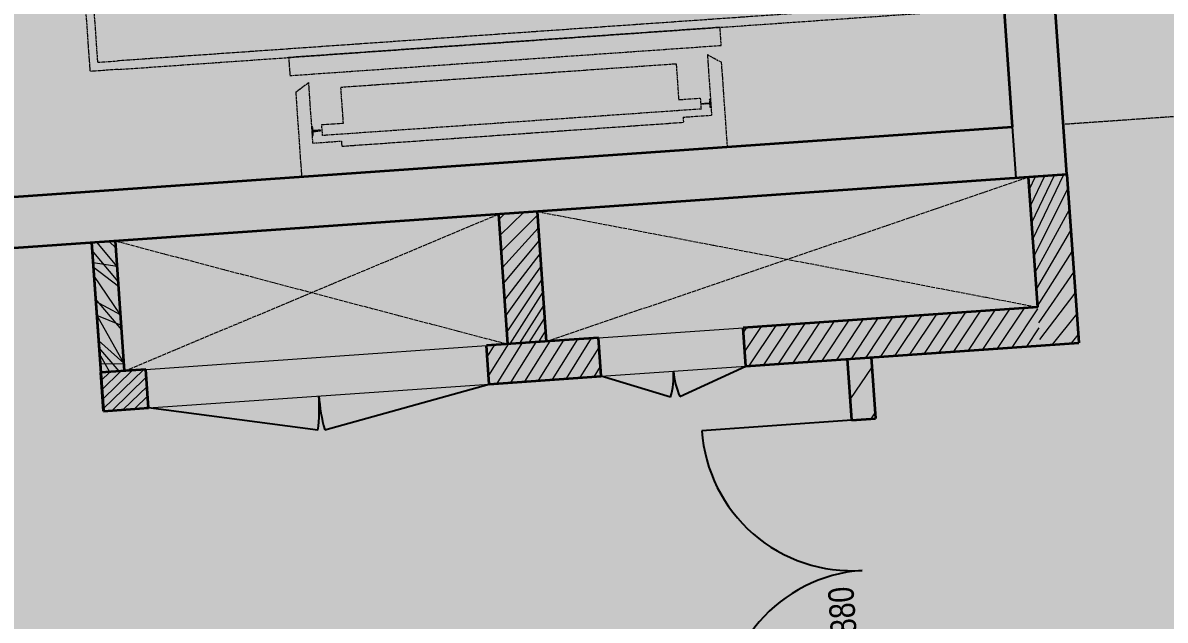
# Model space of a CAD drawing. Header units: millimetres. Extents: x 833941507 to 1669051331, y 817666127 to 1636299673.
# Drawn here: x 834557324 to 834564013, y 818034384 to 818037879 of the extents above; entities that cross this region are included whole.
import ezdxf

# ---------------------------------------------------------------- set-up
doc = ezdxf.new("R2010")
doc.units = ezdxf.units.MM
doc.header["$LTSCALE"] = 3
for name, pattern in [('3A35X-MADL-P-LT-B01-0$0$ACAD_ISO02W033', [5, 4, -1]), ('ACAD_ISO04W033', [10, 8, -1, 0, -1]), ('B0701', [2.34375, 1.5625, -0.78125])]:
    doc.linetypes.add(name, pattern=pattern)
for name, color, linetype, lineweight in [('Hatch (CARR)', 252, 'Continuous', 35), ('Hatch (LTC&CB)', 252, 'Continuous', 35), ('UAJ-22INWA', 6, 'Continuous', 35), ('UAJ-22INWA-h', 251, 'Continuous', 9), ('UAJ-23FLOR-a', 1, 'Continuous', 13), ('UAJ-23FLOR-h', 251, 'Continuous', 9), ('UAJ-24STAI-a', 9, '3A35X-MADL-P-LT-B01-0$0$ACAD_ISO02W033', 13), ('UAJ-24STAI-x', 9, 'ACAD_ISO04W033', 5), ('UAJ-24STAI-y', 8, 'B0701', 9), ('UAJ-32INFR', 7, 'Continuous', 25)]:
    doc.layers.add(name, color=color, linetype=linetype, lineweight=lineweight)
doc.layers.add('UAJ-01LAYO-$', color=32, linetype='Continuous', lineweight=5, plot=False)
doc.layers.add('UAJ-22INWA-$', color=32, linetype='Continuous', plot=False)
doc.styles.add('3A35X-MAGP-P-ADR-B01-L1$0$Kowloon_standard', font='arial.ttf', dxfattribs={"width": 0.8, "height": 2})
pattern_1 = [(45, (-60.00000171762323, -591.531917114291), (-134.7038418160373, 134.7038418160373), []), (45, (29.80259828237678, -591.531917114291), (-134.7038418160373, 134.7038418160373), [])]

# ---------------------------------------------------------------- blocks, each defined once
blk = doc.blocks.new('*U450')
at = {"layer": 'UAJ-22INWA-h'}
h = blk.add_hatch(dxfattribs=at)
h.set_pattern_fill('ANSI31', color=256, scale=20)
h.set_pattern_definition([(45, (24.99999840264397, -1600.406618184782), (-44.90128060534576, 44.90128060534577), [])])
h.paths.add_polyline_path([(1.531162752144155e-08, -628.4452724678595), (4.138898077599151e-07, 28.03865525445963), (224.9999985065412, 28.03865503094221), (224.9999985848002, -628.445272333749)])
at = {"layer": 'UAJ-22INWA'}
for p, q in [((1.643232394528127e-07, -628.4452722294409), (2.648781955477534e-07, 28.03865972692529)), ((224.999998581047, 28.03865509331126), (224.999998569899, -628.4452723957734))]:
    blk.add_line(p, q, dxfattribs=at)
for points in [[(3.870959204732571e-06, 28.03865499250378), (225.0000024404477, 28.03865503124644)], [(1.531162752144155e-08, -628.4452724678595), (224.9999985848002, -628.4452724291168)]]:
    blk.add_lwpolyline(points, dxfattribs=at)
blk = doc.blocks.new('*U625')
at = {"layer": 'UAJ-22INWA-h'}
h = blk.add_hatch(dxfattribs=at)
h.set_pattern_fill('ANSI32', color=256, scale=20)
h.set_pattern_definition(pattern_1)
h.paths.add_polyline_path([(-3.849794438792742e-08, -177.0577786252973), (3.474321772500844e-07, 585.5258625330523), (139.9999984400835, 585.5258622588706), (139.9999985309906, -177.0577785418507)])
at = {"layer": 'UAJ-22INWA'}
for p, q in [((1.10513667565793e-07, -177.0577787618374), (1.984205653170758e-07, 585.5258623221059)), ((139.9999985145989, 585.4186868690629), (139.9999985160894, -177.0577784839809))]:
    blk.add_line(p, q, dxfattribs=at)
blk = doc.blocks.new('*U699')
at = {"layer": 'UAJ-22INWA-h'}
h = blk.add_hatch(dxfattribs=at)
h.set_pattern_fill('ANSI31', color=256, scale=20)
h.set_pattern_definition([(45, (24.99999867723324, -3903.828187275518), (-44.90128060534576, 44.90128060534577), [])])
h.paths.add_polyline_path([(2.165008652355027e-07, -2316.14268095632), (4.872898387020541e-07, -587.685505347817), (224.9999985799412, -587.6855055713344), (224.9999987859894, -2316.14268082221)])
at = {"layer": 'UAJ-22INWA'}
for p, q in [((3.655124771668738e-07, -2316.142680717901), (3.248671914540444e-07, -362.6856692417178)), ((224.999998654447, -587.6855055795396), (224.9999987710882, -2316.142680764339))]:
    blk.add_line(p, q, dxfattribs=at)
blk.add_lwpolyline([(2.165008652355027e-07, -2316.14268095632), (224.9999987859894, -2316.142680917577)], dxfattribs=at)
blk = doc.blocks.new('*U700')
at = {"layer": 'UAJ-22INWA-h'}
h = blk.add_hatch(dxfattribs=at)
h.set_pattern_fill('ANSI31', color=256, scale=20)
h.set_pattern_definition([(45, (24.99999835631735, -1211.781286598808), (-44.90128060534576, 44.90128060534577), [])])
h.paths.add_polyline_path([(1.188269038721046e-08, -599.6812401579338), (3.709909890403651e-07, 387.8999545305082), (224.9999984636435, 387.8999543069908), (224.9999985813724, -599.6812400238233)])
at = {"layer": 'UAJ-22INWA'}
for p, q in [((1.474833258198986e-07, -374.6823903765427), (2.219793771089939e-07, 387.8999542920897)), ((224.9999985381493, 387.8999543319801), (224.9999985664712, -599.6812399659531))]:
    blk.add_line(p, q, dxfattribs=at)
blk = doc.blocks.new('*U765')
at = {"layer": 'UAJ-22INWA-h'}
h = blk.add_hatch(dxfattribs=at)
h.set_pattern_fill('ANSI32', color=256, scale=20)
h.set_pattern_definition(pattern_1)
h.paths.add_polyline_path([(-3.849794438792742e-08, -177.0577786252973), (3.474321772500844e-07, 585.5258625330523), (139.9999984400835, 585.5258622588706), (139.9999985309906, -177.0577785418507)])
at = {"layer": 'UAJ-22INWA'}
for p, q in [((1.10513667565793e-07, -177.0577787618374), (1.984205653170758e-07, 585.5258623221059)), ((139.9999985145989, 585.4186868690629), (139.9999985362057, -402.0549774527574))]:
    blk.add_line(p, q, dxfattribs=at)
blk = doc.blocks.new('*U768')
at = {"layer": 'UAJ-22INWA-h'}
h = blk.add_hatch(dxfattribs=at)
h.set_pattern_fill('ANSI31', color=256, scale=20)
h.set_pattern_definition([(45, (24.99999832949558, -986.7839644104706), (-44.90128060534576, 44.90128060534577), [])])
h.paths.add_polyline_path([(-1.493907575422782e-08, -374.6839179695964), (3.709909890403651e-07, 387.8999545305082), (224.9999984636435, 387.8999543069908), (224.9999985545506, -374.6839178354859)])
at = {"layer": 'UAJ-22INWA'}
for p, q in [((1.34072537465464e-07, -374.6839393456126), (2.219793771089939e-07, 387.8999542920897)), ((224.9999985381493, 387.8999543319801), (224.9999985396494, -374.6839177776157))]:
    blk.add_line(p, q, dxfattribs=at)
blk = doc.blocks.new('D1760')
at = {"layer": 'UAJ-32INFR'}
for p, q in [((3.576278686523438e-07, 880.0000003576279), (2.384185791015625e-07, 2.384185791015625e-07)), ((1760.000000357628, 2.384185791015625e-07), (1760.000000596046, 880))]:
    blk.add_line(p, q, dxfattribs=at)
for centre, start, end in [((1.192092895507812e-07, 1.192092895507812e-07), 0, 90), ((1760.000000476837, 1.192092895507812e-07), 90, 180)]:
    blk.add_arc(centre, 880.0000001005811, start, end, dxfattribs=at)
at = {"layer": 'UAJ-01LAYO-$', "style": '3A35X-MAGP-P-ADR-B01-L1$0$Kowloon_standard', "width": 0.8}
blk.add_text('880+880', height=149.9999999999997, rotation=359.9985519998963, dxfattribs=at).set_placement((135.5759080648422, 58.63326251506805))
blk = doc.blocks.new('*U883')
at = {"layer": 'UAJ-22INWA-h'}
h = blk.add_hatch(dxfattribs=at)
h.set_pattern_fill('ANSI32', color=256, scale=20)
h.set_pattern_definition([(45, (-60.00000171284586, -631.6072883970744), (-134.7038418160373, 134.7038418160373), []), (45, (29.80259828715415, -631.6072883970744), (-134.7038418160373, 134.7038418160373), [])])
h.paths.add_polyline_path([(-6.012075459693733e-08, 4.327594367063512), (3.738323641755414e-07, 364.0651182579084), (139.9999984664837, 364.0651179837266), (139.9999985093678, 4.327594450510105)])
at = {"layer": 'UAJ-22INWA'}
for p, q in [((8.889085733919528e-08, 4.32759452559776), (2.248207522425328e-07, 364.065118046962)), ((139.9999985409991, 363.9579425939189), (139.9999984944666, 4.327594508379889))]:
    blk.add_line(p, q, dxfattribs=at)
blk.add_lwpolyline([(-6.012075459693733e-08, 4.327594367063512), (139.9999985093678, 4.32759435514231)], dxfattribs=at)
blk = doc.blocks.new('DA850')
at = {"layer": 'UAJ-32INFR'}
for p, q in [((397.6493427753448, 150.0000002384186), (0, 2.384185791015625e-07)), ((452.3506572246552, 150.0000004768372), (850.0000001192093, 3.576278686523438e-07))]:
    blk.add_line(p, q, dxfattribs=at)
for centre, start, end in [((0, 2.384185791015625e-07), 0, 20.66731641514053), ((850.0000001192093, 3.576278686523438e-07), 159.3326835848595, 180)]:
    blk.add_arc(centre, 424.9999999021444, start, end, dxfattribs=at)
blk = doc.blocks.new('DA2000')
at = {"layer": 'UAJ-32INFR'}
for p, q in [((979.7958973646164, 200.0000003576279), (0, 2.384185791015625e-07)), ((1020.204102754593, 200.0000001192093), (2000.000000119209, 0))]:
    blk.add_line(p, q, dxfattribs=at)
for centre, start, end in [((0, 2.384185791015625e-07), 0, 11.53696130109848), ((2000.000000119209, 0), 168.4630386989015, 180)]:
    blk.add_arc(centre, 1000.000000171374, start, end, dxfattribs=at)
blk = doc.blocks.new('*U886')
at = {"layer": 'UAJ-22INWA-h'}
h = blk.add_hatch(dxfattribs=at)
h.set_pattern_fill('ANSI31', color=256, scale=20)
h.set_pattern_definition([(45, (24.99999835598743, -1209.023235897438), (-44.90128060534576, 44.90128060534577), [])])
h.paths.add_polyline_path([(-3.134491066703049e-08, -237.0618901805158), (4.138898077599151e-07, 28.03865525445963), (224.9999985065412, 28.03865503094221), (224.9999985381436, -237.0618900464054)])
at = {"layer": 'UAJ-22INWA'}
for p, q in [((1.176667012643406e-07, -237.0618899420973), (2.648781955477534e-07, 28.03865972692529)), ((224.999998581047, 28.03865509331126), (224.9999985232425, -237.0618901084297))]:
    blk.add_line(p, q, dxfattribs=at)
for points in [[(3.870959204732571e-06, 28.03865499250378), (225.0000024404477, 28.03865503124644)], [(-3.134491066703049e-08, -237.0618901805158), (224.9999985381436, -237.0618901417732)]]:
    blk.add_lwpolyline(points, dxfattribs=at)
blk = doc.blocks.new('GBP-LTC-LB01')
at = {"layer": 'UAJ-23FLOR-h'}
h = blk.add_hatch(dxfattribs=at)
h.set_pattern_fill('EARTH,_O', color=256, scale=180, angle=45.00000010501341)
h.set_pattern_definition([(48.99890852053534, (834576001.761157, 818046085.3420337), (-112.7268618952272, 1612.510668059984), [1143, -1143]), (48.99890852053534, (834575678.2791204, 818046366.5514973), (-112.7268618952272, 1612.510668059984), [1143, -1143]), (48.99890852053534, (834575354.7970834, 818046647.760961), (-112.7268618952272, 1612.510668059984), [1143, -1143]), (138.9989085205353, (834575340.7062259, 818046849.3247945), (-1612.510668059984, -112.7268618952272), [1143, -1143]), (138.9989085205353, (834575621.9156895, 818047172.8068315), (-1612.510668059984, -112.7268618952272), [1143, -1143]), (138.9989085205353, (834575903.1251531, 818047496.2888683), (-1612.510668059984, -112.7268618952272), [1143, -1143])])
h.paths.add_polyline_path([(834572173.0526648, 818200349.1682475), (834310583.7401848, 818182062.0839702), (834331502.2393942, 817882831.6918911), (834364939.6873164, 817885169.2259957), (834473095.7001734, 818011283.5998719), (834480533.7001572, 818020120.3998857), (834485095.050147, 818025709.5498941), (834491375.7001324, 818033618.9999057), (834497063.4001188, 818041012.999916), (834493145.8001142, 818043678.6999089), (834512788.5000582, 818074029.2499447), (834518712.4500408, 818083675.2499557), (834526231.3000174, 818096325.0999695), (834534646.0499907, 818111073.0499848), (834545955.9999523, 818131981.3000056), (834557204.5999117, 818154198.8000262), (834564039.9998856, 818168496.8000388), (834570941.1648417, 818183576.4266495), (834578367.7999997, 818200696.3)])
h.paths.add_polyline_path([(834382131.3063979, 817956469.9755309), (834418268.7298656, 817958996.0684958), (834422062.4129677, 817963855.9029621), (834428403.0430198, 817964299.3786768), (834467239.2037573, 818010695.5815835), (834466445.2064853, 818021738.794587), (834476097.7213831, 818035709.0329579), (834485267.1005058, 818048983.1978921), (834487014.8928652, 818051460.4309663), (834497268.3342452, 818067303.4232484), (834492893.3757939, 818129890.0851053), (834448056.5937514, 818126755.6608665), (834416896.5816393, 818105052.1136897), (834382061.3702741, 818080788.9948437), (834386167.4497714, 818022059.1642565), (834377588.3843737, 818021459.4669156)], flags=16)
edge = h.paths.add_edge_path(flags=16)
edge.add_line((834540292.2872467, 818142076.0699883), (834533466.3205868, 818141614.1342163))
edge.add_line((834533466.3205867, 818141614.1342163), (834523258.01233, 818143862.7104174))
edge.add_line((834523258.01233, 818143862.7104174), (834525896.867722, 818155838.9349334))
edge.add_arc((834558382.4304729, 818267025.4493066), 115835.0239163238, 237.2183980957774, 253.7131265722631, ccw=False)
edge.add_line((834495664.9154892, 818169638.2526121), (834498267.5884769, 818132356.9750829))
edge.add_line((834498267.5884771, 818132356.9750829), (834496346.4194225, 818130135.0090942))
edge.add_line((834496346.4194226, 818130135.0090942), (834492879.879452, 818129892.6713651))
edge.add_line((834492879.8794518, 818129892.6713651), (834494229.5832878, 818110587.6218635))
edge.add_line((834494229.5832882, 818110587.6218635), (834496326.133695, 818110708.3844534))
edge.add_line((834496326.1336946, 818110708.3844534), (834498420.2073777, 818080753.5549031))
edge.add_line((834498420.2073779, 818080753.5549031), (834498046.1188868, 818080727.4032354))
edge.add_line((834498046.118887, 818080727.4032354), (834498254.5151165, 818077746.3837949))
edge.add_line((834498254.5151162, 818077746.3837949), (834503061.0860548, 818078082.4001414))
edge.add_line((834503061.0860548, 818078082.4001414), (834504979.5219883, 818081212.101532))
edge.add_line((834504979.5219884, 818081212.101532), (834509429.0185915, 818088470.9260026))
edge.add_line((834509429.0185914, 818088470.9260026), (834515217.1570119, 818097913.5886871))
edge.add_line((834515217.157012, 818097913.5886871), (834526067.4346461, 818116415.5426326))
edge.add_line((834526067.4346461, 818116415.5426326), (834532489.1994565, 818127888.6839589))
edge.add_line((834532489.1994562, 818127888.6839589), (834534830.89787, 818132146.3035389))
edge.add_line((834534830.8978701, 818132146.3035389), (834540292.2872465, 818142076.0699883))
h = blk.add_hatch(dxfattribs=at)
h.set_pattern_fill('EARTH,_O', color=256, scale=180, angle=45.00000010501341)
h.set_pattern_definition([(45.00000010501341, (-1082349.699177861, 54794.90315568447), (-2.96267069188616e-06, 1616.446101792448), [1143, -1143]), (45.00000010501341, (-1082652.782822503, 55097.98679921505), (-2.96267069188616e-06, 1616.446101792448), [1143, -1143]), (45.00000010501341, (-1082955.866467144, 55401.07044274564), (-2.96267069188616e-06, 1616.446101792448), [1143, -1143]), (135.0000001050134, (-1082955.866467515, 55603.12620546969), (-1616.446101792448, -2.96267069188616e-06), [1143, -1143]), (135.0000001050134, (-1082652.782823984, 55906.20985011128), (-1616.446101792448, -2.96267069188616e-06), [1143, -1143]), (135.0000001050134, (-1082349.699180454, 56209.29349475286), (-1616.446101792448, -2.96267069188616e-06), [1143, -1143])])
h.paths.add_polyline_path([(834669469.2548146, 818015499.1701102), (834651080.8176275, 818014213.7929552), (834651091.333055, 818014066.030459), (834669479.7621983, 818015351.5226754)], flags=16)
edge = h.paths.add_edge_path()
edge.add_arc((834611763.613195, 818123015.0723449), 22001.28373588376, 94.00071865262937, 118.6886834190998)
edge.add_line((834601201.8916234, 818142315.5004095), (834593918.3367147, 818141228.3801512))
edge.add_arc((834611768.400262, 818123014.0298539), 25502.69251264854, 93.99715914630349, 134.4212748451599, ccw=False)
edge.add_line((834609990.6837641, 818148454.6872638), (834618164.3568528, 818149025.8389109))
edge.add_line((834618164.3568528, 818149025.8389109), (834618408.292444, 818145534.9100552))
edge.add_line((834618408.292444, 818145534.9100552), (834616365.4114578, 818145392.1596863))
edge.add_line((834616365.4114578, 818145392.1596863), (834616609.385029, 818141900.6873076))
edge.add_line((834616609.385029, 818141900.6873076), (834611621.5474902, 818141552.1522465))
edge.add_line((834611621.5474902, 818141552.1522465), (834611377.6128702, 818145043.0672039))
edge.add_line((834611377.6128702, 818145043.0672039), (834610228.6059371, 818144962.7428077))
h.paths.add_polyline_path([(834673232.9366938, 818197365.8783082), (834607546.4897544, 818192773.8917836), (834599172.4998745, 818174435.3001034), (834588349.0999149, 818152374.5000834), (834578621.5499489, 818133890.6500655), (834568418.2999822, 818115665.3000468), (834556456.700019, 818095618.300025), (834546606.4000474, 818080041.600007), (834532219.3000866, 818058623.7499806), (834523692.1501086, 818046595.7499651), (834515683.5001286, 818035708.4999502), (834508244.2001468, 818025929.8999366), (834500656.3001646, 818016266.0999228), (834489786.8001888, 818002934.0999027), (834483448.3002025, 817995421.2998908), (834478637.6002128, 817989841.6998823), (834458453.7502539, 817967379.2998452), (834441506.4997879, 817949096.357832), (834383075.7479855, 817886437.0757562), (834482026.687943, 817893354.5055006), (834551919.0356153, 817920008.6018127), (834634905.1297382, 817930637.1330649), (834634022.9972101, 817939309.3515325), (834633770.0685325, 817941795.8857912), (834633577.6912351, 817943687.0236263), (834508697.0405153, 817930983.6118022), (834507053.464672, 817930191.4384525), (834506409.4608335, 817939426.9553951), (834507656.9383341, 817945566.7269546), (834503417.0808368, 818006767.0327235), (834503064.3680854, 818011762.6720035), (834514052.9096247, 818025791.9353799), (834520784.6504849, 818034889.3491884), (834526318.8615147, 818042436.9444461), (834532381.6860782, 818050705.6283545), (834536345.7196504, 818056472.6778568), (834542258.4127678, 818065225.6191521), (834550405.86193, 818077286.9078631), (834561578.9964366, 818095001.9633045), (834574522.6610527, 818117080.0346472), (834587768.8781933, 818140310.2095475), (834609774.1305691, 818143594.9757913), (834610001.9653326, 818140335.8947712), (834634252.5395212, 818142031.4686226), (834636806.8958616, 818105492.469254), (834642791.4816118, 818105913.7478601), (834646278.5594581, 818056032.5832597), (834640293.170484, 818055614.1586573), (834643382.3380679, 818011424.9081372), (834641138.4146172, 818011267.9554363), (834645775.7848747, 817944927.8676329), (834639048.3570181, 817944243.5239328), (834640362.1165634, 817931328.1108725), (834651070.3910474, 817932706.91456), (834650587.6677916, 817936476.1291044), (834685105.7378002, 817940896.8578628), (834685588.4610578, 817937127.6433052), (834691373.7890701, 817937868.5701854)])
at = {"layer": 'UAJ-23FLOR-a'}
for p, q in [((834560694.4921387, 818036036.0606668), (834561542.4102597, 818036095.3349518)), ((834558044.4634271, 818035850.7996905), (834560039.5939643, 818035990.2777872)), ((834560710.1832311, 818035811.6084694), (834561558.1013521, 818035870.8827543)), ((834558060.1545194, 818035626.347493), (834560055.2850567, 818035765.8255898))]:
    blk.add_line(p, q, dxfattribs=at)
at = {"layer": 'UAJ-24STAI-a'}
for p, q in [((834557495.2362404, 818040767.0527283), (834557717.0013908, 818037594.7948242)), ((834557763.3927863, 818037648.1599666), (834557548.6013819, 818040720.661333)), ((834562736.2068557, 818037995.7978048), (834557878.1128066, 818037656.1797739)), ((834557881.5996801, 818037606.3015053), (834562789.5719932, 818037949.4064091)), ((834561332.4596862, 818037692.9339979), (834561357.216488, 818037338.798288)), ((834561332.4596862, 818037692.9339979), (834561415.7517899, 818037648.6347264)), ((834557881.5996804, 818037606.3015054), (834557717.0013908, 818037594.7948242)), ((834557763.3927863, 818037648.1599666), (834557878.112807, 818037656.1797742)), ((834559186.493359, 818037502.816873), (834560749.6783075, 818037612.095488)), ((834560749.6783075, 818037612.095488), (834561149.7020245, 818037640.0602132)), ((834561149.7020245, 818037640.0602132), (834561164.4166306, 818037429.5739185)), ((834561450.3253495, 818037154.0744028), (834561415.7517899, 818037648.6347264)), ((834558921.8383428, 818037474.2910521), (834558998.1566999, 818037529.7483184)), ((834559022.9135013, 818037175.6126091), (834558998.1566999, 818037529.7483184)), ((834558921.8383428, 818037474.2910521), (834558956.4119024, 818036979.730727)), ((834559201.2079653, 818037292.3305779), (834559186.493359, 818037502.816873)), ((834561164.4166306, 818037429.5739185), (834561291.1074336, 818037438.4305769)), ((834561291.1074336, 818037438.4305769), (834561295.5706319, 818037374.5863926)), ((834561302.2822526, 818037407.6349045), (834561345.1775638, 818037410.633616)), ((834561302.456596, 818037405.1409913), (834561302.2822526, 818037407.6349045)), ((834561302.6309398, 818037402.6470777), (834561302.456596, 818037405.1409913)), ((834561345.5262512, 818037405.6457889), (834561302.6309398, 818037402.6470777)), ((834561345.6036015, 818037433.2183118), (834561350.5914282, 818037433.5669991)), ((834561347.0332195, 818037412.7682215), (834561345.6036015, 818037433.2183118)), ((834561349.090475, 818037383.3400428), (834561347.6608567, 818037403.7901332)), ((834561354.0650393, 818037383.687803), (834561350.5781658, 818037433.5660722)), ((834561350.5914282, 818037433.5669991), (834561354.0783018, 818037383.6887304)), ((834561295.5706319, 818037374.5863926), (834559078.9803599, 818037219.6297351)), ((834561190.6230695, 818037327.1521308), (834561357.216488, 818037338.798288)), ((834561354.0783018, 818037383.6887304), (834561349.090475, 818037383.3400428)), ((834559021.2762688, 818037270.7300074), (834559016.288442, 818037270.3813202)), ((834559016.288442, 818037270.3813202), (834559019.7753154, 818037220.5030514)), ((834559019.788578, 818037220.5039784), (834559016.3017045, 818037270.3822473)), ((834559022.7058868, 818037250.2799171), (834559021.2762688, 818037270.7300074)), ((834559074.517162, 818037283.4739193), (834559201.2079653, 818037292.3305779)), ((834559078.9803599, 818037219.6297351), (834559074.517162, 818037283.4739193)), ((834559191.5990437, 818037157.3318051), (834561192.7151935, 818037297.2251694)), ((834561190.6230695, 818037327.1521308), (834561192.7151935, 818037297.2251694)), ((834559019.7753154, 818037220.5030514), (834559024.7631423, 818037220.8517385)), ((834559024.7631423, 818037220.8517385), (834559023.3335241, 818037241.3018287)), ((834559067.7358041, 818037251.4229726), (834559024.8404926, 818037248.4242612)), ((834559025.18918, 818037243.4364343), (834559068.084491, 818037246.4351455)), ((834559067.9101475, 818037248.9290591), (834559067.7358041, 818037251.4229726)), ((834559068.084491, 818037246.4351455), (834559067.9101475, 818037248.9290591)), ((834559022.9135013, 818037175.6126091), (834559189.5069197, 818037187.2587667)), ((834559189.5069197, 818037187.2587667), (834559191.5990437, 818037157.3318051))]:
    blk.add_line(p, q, dxfattribs=at)
blk.add_lwpolyline([(834561413.8891191, 818037746.9769261), (834561406.4969474, 818037852.7188561), (834558880.661408, 818037676.1435828), (834558888.0535799, 818037570.4016527)], close=True, dxfattribs=at)
for centre, radius, start, end in [((834561345.0380887, 818037412.6287465), 1.999999999999999, 273.9989069101135, 3.998906462868444), ((834561345.6657261, 818037403.6506581), 1.999999999967257, 3.998906462868444, 93.99890691011348), ((834559024.7010176, 818037250.4193922), 1.999999999999999, 183.9989064628673, 273.9989069101135), ((834559025.3286548, 818037241.4413037), 1.999999999967257, 93.99890691011348, 183.9989064628673)]:
    blk.add_arc(centre, radius, start, end, dxfattribs=at)
at = {"layer": 'UAJ-24STAI-x'}
for points in [[(834560388.7375848, 818036014.6843332), (834563213.4786463, 818036976.600171)], [(834557919.6674609, 818035842.0773957), (834560111.0871112, 818036759.9723365)], [(834560335.5569303, 818036775.4113721), (834563266.6592096, 818036215.874426)], [(834557866.4868064, 818036602.8044345), (834560164.2711942, 818035999.2452842)]]:
    blk.add_lwpolyline(points, dxfattribs=at)
at = {"layer": 'UAJ-24STAI-y'}
blk.add_lwpolyline([(834563124.3340697, 818041477.8153934), (834568511.1028562, 818041854.3873385), (834568804.2876954, 818037661.1752135), (834563417.5189089, 818037284.6032684)], close=True, dxfattribs=at)
at = {"layer": 'UAJ-22INWA'}
for name, p, rotation in [('*U700', (834563240.5298077, 818036589.6446071), 3.998908526089858), ('*U768', (834560138.1400079, 818036373.0168929), 3.999165469015611), ('*U883', (834562178.1390467, 818035549.276055), 3.998908446209916)]:
    blk.add_blockref(name, p, dxfattribs=dict(at, rotation=rotation))
for name, p, xscale, rotation in [('*U625', (834557907.3198996, 818036018.7041057), -1, 3.99890853865604), ('*U765', (834557907.4014895, 818036018.9518812), -0.9999999999999993, 3.999165481581777), ('*U699', (834563868.6049868, 818036032.4063518), -1, 273.9989498441465), ('*U450', (834560682.2002716, 818035809.6522254), -1, 273.9989498441466), ('*U886', (834558032.1841296, 818035624.3921242), -1, 273.9989498441466)]:
    blk.add_blockref(name, p, dxfattribs=dict(at, xscale=xscale, rotation=rotation))
at = {"layer": 'UAJ-32INFR'}
for name, p, rotation in [('DA850', (834561558.1012735, 818035870.8838764), 183.9985500058563), ('DA2000', (834560055.285819, 818035765.8146873), 183.9985500058563), ('D1760', (834562300.5751975, 818033797.8780462), 93.99855000585636)]:
    blk.add_blockref(name, p, dxfattribs=dict(at, rotation=rotation))
blk = doc.blocks.new('*U1082')
at = {"layer": 'UAJ-22INWA'}
for p, q in [((5.126024291364851e-07, -3700.023097194129), (-5.960486079258274e-08, 2899.999998871206)), ((300.0000000625847, 2599.999998348367), (300.0000006884361, -3400.023097004066))]:
    blk.add_line(p, q, dxfattribs=at)
at = {"layer": 'UAJ-22INWA-$'}
blk.add_lwpolyline([(3.457094237546698e-07, -3400.023097061935), (1.072881445907115e-07, 2599.999998714201), (299.9999999880789, 2599.999998356573), (300.0000007033373, -3400.023097061935)], close=True, dxfattribs=at)
blk = doc.blocks.new('GBP-STR-B01-L2')
at = {"layer": 'UAJ-22INWA'}
blk.add_lwpolyline([(834563437.9716591, 818036992.2939543), (834563363.8753046, 818038052.2071713), (834563064.6056944, 818038031.2859292), (834563117.780804, 818037270.642327)], dxfattribs=at)
at = {"layer": 'UAJ-22INWA', "rotation": 93.99890852438446}
blk.add_blockref('*U1082', (834559746.9567161, 818036734.2637029), dxfattribs=at)

msp = doc.modelspace()

# ---------------------------------------------------------------- hatches: boundary and pattern name
at = {"layer": 'Hatch (CARR)'}
h = msp.add_hatch(dxfattribs=at)
h.set_pattern_fill('ANSI36', color=256, scale=150, angle=90)
h.set_pattern_definition([(135, (-187022.2791678905, -52565.43556797504), (-926.0889124852565, 252.5697034050701), [1190.625, -238.125, 0, -238.125])])
edge = h.paths.add_edge_path()
edge.add_line((834611924.5285674, 818109421.9795382), (834607685.9333189, 818109069.0317029))
edge.add_line((834607685.9333189, 818109069.0317029), (834607665.2085136, 818107991.0627096))
edge.add_arc((834589039.2587397, 818108445.5984795), 18631.49504860748, 309.865898157549, 358.6020678849919, ccw=False)
edge.add_arc((834615999.1085237, 818076947.9305882), 22831.05689388325, 131.1287194590977, 153.7989258374957)
edge.add_arc((834586528.4374498, 818091417.1166068), 10000.0226383043, 275.0745481675095, 333.9678967565785, ccw=False)
edge.add_line((834587412.9577368, 818081456.2895012), (834588264.1163628, 818069423.8069654))
edge.add_arc((834582903.8927284, 818050145.0407581), 20010.06806292654, 39.44810754976709, 74.46206477656318, ccw=False)
edge.add_arc((834615731.5683885, 818077154.0027018), 22500.40496489586, 219.4438065653649, 234.5202163538755)
edge.add_arc((834588161.6360995, 818038473.4132097), 25000.00734784145, 12.1660642206499, 54.520360264797375, ccw=False)
edge.add_arc((834582999.1828797, 818037622.7792686), 30226.87180901134, 2.0399708739242897, 11.679977439033507, ccw=False)
edge.add_line((834613206.8980196, 818038698.7557493), (834615631.2604762, 818004019.2636257))
edge.add_arc((834569688.7781495, 818001746.1404777), 45998.68227666659, -6.715735871121581, 2.8325470116383826, ccw=False)
edge.add_arc((834571414.0748671, 818001695.7862222), 44279.59500290213, 274.6272267813296, 353.08790164783454, ccw=False)
edge.add_line((834574986.2241068, 817957560.5136681), (834554838.43618, 817955511.3338273))
edge.add_line((834554838.43618, 817955511.3338273), (834555086.0693473, 817951969.0996875))
edge.add_line((834555086.0693473, 817951969.0996875), (834553985.1375787, 817951373.9306439))
edge.add_line((834553985.1375787, 817951373.9306439), (834556566.8998852, 817951132.0247827))
edge.add_line((834556566.8998852, 817951132.0247827), (834554870.825874, 817950512.5267926))
edge.add_line((834554870.825874, 817950512.5267926), (834555242.2592868, 817945199.3269953))
edge.add_line((834555242.2592868, 817945199.3269953), (834580663.5774826, 817947785.2363821))
edge.add_arc((834575886.0608323, 817997961.0018529), 50402.69939119431, 275.4390559034364, 360.000000000271)
edge.add_arc((834575886.0608389, 817997961.0018531), 50402.69938445091, 0, 6.033545123572209)
edge.add_line((834626009.5557979, 818003258.8654163), (834625320.0035809, 818013122.6238494))
edge.add_arc((834725073.7348828, 818020096.2917871), 99997.19472644464, 179.2295533322738, 183.9989754623971, ccw=False)
edge.add_line((834625085.5806298, 818021440.8966492), (834625236.697649, 818032677.8772377))
edge.add_arc((834627922.0571212, 818032658.0033417), 2685.43301283759, 108.9811807542396, 179.5759712670284, ccw=False)
edge.add_arc((834628204.4121966, 818032510.4798577), 2924.98455717082, 77.00889104197461, 113.27543302077399, ccw=False)
edge.add_line((834628861.9482889, 818035360.5993196), (834628476.3411659, 818040874.2326924))
edge.add_arc((834628077.503284, 818035877.398655), 5012.726010108237, 85.43643376848652, 98.7312967742884)
edge.add_arc((834628036.8578303, 818036256.3859787), 4631.993233472201, 98.94598531661237, 115.2556639829105)
edge.add_arc((834625847.2461665, 818040897.8163618), 499.9922731250711, 179.2291312922244, 295.2567071070752, ccw=False)
edge.add_line((834625347.2991458, 818040904.5431534), (834625429.5189184, 818047019.1146282))
edge.add_arc((834645427.711174, 818046750.2094804), 20000.00008677739, 165.3450134809267, 179.2296202883739, ccw=False)
edge.add_line((834626078.3747905, 818051810.1684713), (834626528.5514432, 818053531.6862797))
edge.add_arc((834626915.5387123, 818053430.4891769), 400.0000000177168, 10.695152377167176, 165.3453209340456, ccw=False)
edge.add_arc((834673015.6694742, 818062137.1754668), 46515.11955036519, 190.6951714240863, 201.3939059048265)
edge.add_line((834629705.6919295, 818045169.4946631), (834632608.6630743, 818049408.1890775))
edge.add_arc((834657538.9597654, 818054466.6885248), 25438.31971198219, 165.4360592545937, 191.4699240814062, ccw=False)
edge.add_arc((834645834.1093973, 818057254.4316806), 13410.80803601128, 134.7551571944779, 164.3886809634555, ccw=False)
edge.add_arc((834654069.5153738, 818049100.0720308), 25000.00000381124, 110.94916711504649, 134.9999999998068, ccw=False)
edge.add_line((834645131.0269992, 818072447.5221221), (834644597.6069973, 818080086.5705675))
edge.add_arc((834649926.7819381, 818053872.7880319), 26750.00000693784, 101.4914377666272, 112.9600991647533)
edge.add_arc((834639130.3294133, 818079447.9432485), 1011.218991569462, 186.4126899392967, 290.9488293182595, ccw=False)
edge.add_arc((834615732.2898611, 818077144.808664), 22500.00000909457, 5.586125076769975, 15.96051403662737)
edge.add_arc((834638326.3981731, 818083606.7178259), 1000.000000096708, 72.18054130292307, 195.9605569039716, ccw=False)
edge.add_arc((834652938.8698812, 818129065.9101906), 46749.99999867704, 252.1804366808144, 259.4591757909558)
edge.add_line((834644386.6088485, 818083104.8252262), (834643939.7361603, 818089497.1383101))
edge.add_arc((834650687.7391248, 818128671.741111), 39751.5414622157, 240.552645855678, 260.2264546383112, ccw=False)
edge.add_arc((834638496.4009235, 818107130.2430995), 14999.50979187298, 192.8811278257501, 240.6519724401148, ccw=False)
edge.add_line((834623874.3586586, 818103786.4168482), (834622817.4273343, 818108620.3345392))
edge.add_arc((834642767.1082911, 818112268.769777), 20280.55349256432, 185.5442359270914, 190.3638307884426, ccw=False)
edge.add_line((834622581.4291993, 818110309.3796762), (834612780.934843, 818109493.2924905))
edge.add_arc((834641861.4179806, 818113470.7547268), 29351.23004846225, 187.7882635547602, 192.6445844580893)
edge.add_line((834613222.0515536, 818107045.6947254), (834612137.9938439, 818106966.7564445))
edge.add_arc((834678301.9925529, 818113956.1661862), 66532.14691934951, 183.9077542116084, 186.0302271486492, ccw=False)
edge = h.paths.add_edge_path(flags=16)
edge.add_arc((834615731.2891132, 818077153.7044541), 12500, 0, 180)
edge.add_arc((834615731.2891132, 818077153.7044541), 12500, 180, 360)
edge = h.paths.add_edge_path(flags=16)
edge.add_line((834611868.9525105, 818104450.8138934), (834613972.7539883, 818104597.8847685))
edge.add_line((834613972.7539883, 818104597.8847685), (834614793.1774402, 818100839.5302539))
edge.add_arc((834613826.0732937, 818100578.154647), 1001.802195056169, -85.30379685559512, 15.123792415676405, ccw=False)
edge.add_arc((834619584.2630095, 818044960.8780395), 54912.98870505806, 95.93306834801301, 97.32695457863969)
edge.add_arc((834612511.2219769, 818100425.7467451), 1002.709727811401, 172.2733697093307, 273.99854999629923, ccw=False)
edge.add_arc((834561933.955179, 818106999.5461824), 49999.99994777545, 352.6009145688089, 357.078101614923)
edge = h.paths.add_edge_path(flags=16)
edge.add_line((834620090.9091382, 818049922.9776292), (834618289.6580604, 818049797.0548971))
edge.add_arc((834580970.7048192, 818042316.7731427), 38061.25176798405, 11.33427539532187, 15.91795170803397)
edge.add_arc((834591802.8816204, 818043743.072171), 27300.13400988516, 19.27623700822855, 22.15258949295576)
edge.add_arc((834617550.8908839, 818054225.7946192), 499.9999998739989, 94.53759005294211, 202.1525944576026, ccw=False)
edge.add_arc((834615731.2890984, 818077153.7045648), 22500.00011170959, 274.5375897114041, 280.0526075713317)
edge.add_arc((834619745.9927177, 818054506.8027898), 500.0000004199199, -8.861719909792726, 100.05260729722511, ccw=False)
edge.add_arc((834638671.9807276, 818051564.0583891), 18653.40096255677, 171.1626590973889, 185.0472684119796)
edge = h.paths.add_edge_path(flags=16)
edge.add_line((834620198.0613732, 818047424.3669351), (834618701.7133052, 818047319.7607301))
edge.add_line((834618701.7133052, 818047319.7607301), (834619053.6485708, 818042377.7867736))
edge.add_line((834619053.6485708, 818042377.7867736), (834619277.5450168, 818039251.2414795))
edge.add_line((834619277.5450168, 818039251.2414795), (834621789.2390194, 818004177.3258013))
edge.add_arc((834571670.8950224, 818002621.7047793), 50142.48061041492, -82.8094267226162, 1.7778303358081757, ccw=False)
edge.add_line((834577947.2294141, 817952873.5793033), (834554875.8287184, 817950440.9631954))
edge.add_line((834554875.8287184, 817950440.9631954), (834554896.5956267, 817950143.9012471))
edge.add_line((834554896.5956267, 817950143.9012471), (834580030.4609287, 817952804.2608175))
edge.add_arc((834573485.4272178, 818001019.3171521), 48657.26177690306, 277.7304593452858, 360.0000000001403)
edge.add_line((834622142.6889946, 818001019.3171523), (834619659.9161898, 818038109.1768906))
edge.add_arc((834783609.8433712, 818029932.1045521), 164153.7180048101, 174.3889035222556, 177.144714625774, ccw=False)
edge.add_arc((834619491.2976546, 818046225.8154538), 789.836621362968, 342.0455665106547, 367.1703407386046)
edge.add_line((834620274.9573171, 818046324.4025819), (834620198.0613732, 818047424.3669351))
h = msp.add_hatch(dxfattribs=at)
h.set_pattern_fill('ANSI37', color=10, scale=150)
h.set_pattern_definition([(45, (0, 0), (-336.7596045400932, 336.7596045400933), []), (135, (0, 0), (-336.7596045400933, -336.7596045400932), [])])
edge = h.paths.add_edge_path()
edge.add_line((834608124.671745, 818053522.584052), (834606147.8006183, 818052086.920607))
edge.add_line((834606147.8006183, 818052086.920607), (834607353.9708707, 818050426.0556239))
edge.add_line((834607353.9708707, 818050426.0556239), (834609862.8640264, 818014620.6303221))
edge.add_line((834609862.8640264, 818014620.6303221), (834609379.0848209, 818014586.8104454))
edge.add_line((834609379.0848209, 818014586.8104454), (834610086.2469822, 818004483.1044393))
edge.add_line((834610086.2469822, 818004483.1044393), (834610539.2676202, 818004514.774056))
edge.add_line((834610539.2676202, 818004514.774056), (834610706.6375477, 818002120.6171465))
edge.add_line((834610706.6375477, 818002120.6171465), (834610557.7650523, 818002110.2141044))
edge.add_line((834610557.7650523, 818002110.2141044), (834610834.5575806, 817998139.8505207))
edge.add_line((834610834.5575806, 817998139.8505207), (834610486.9929295, 817998114.176019))
edge.add_arc((834520229.5268736, 818026403.0349548), 94586.83692098374, 332.7181105747035, 342.5977551661171, ccw=False)
edge.add_arc((834534026.4966587, 818020533.459991), 79641.88308864553, 325.38153982717296, 331.92137134015815, ccw=False)
edge.add_arc((834533795.7193296, 818020683.0610924), 79916.79218988569, 321.038339138599, 325.38726958418044, ccw=False)
edge.add_line((834595936.3711736, 817970431.3639835), (834591911.2680118, 817966463.9907705))
edge.add_arc((834580976.5874835, 817976781.7257174), 15034.05775869244, 287.2472669092343, 316.6627970408202, ccw=False)
edge.add_arc((834571080.2894622, 818003714.996955), 43715.04096115561, 276.73322037362084, 289.1686613708379, ccw=False)
edge.add_line((834576205.7277516, 817960301.4657859), (834554660.6036475, 817958055.2087778))
edge.add_line((834554660.6036475, 817958055.2087778), (834554838.4361801, 817955511.3338273))
edge.add_line((834554838.4361801, 817955511.3338273), (834574986.2241068, 817957560.5136682))
edge.add_arc((834571414.0748671, 818001695.7862223), 44279.59500291648, 274.6272267813296, 353.0879016476814)
edge.add_line((834615371.8436558, 817996366.8935848), (834612824.4225088, 818001153.5845312))
edge.add_line((834612824.4225088, 818001153.5845312), (834610209.1307583, 818038562.0836532))
edge.add_line((834610209.1307583, 818038562.0836532), (834612600.2923856, 818043741.447003))
edge.add_arc((834588170.0277095, 818038475.5326903), 24991.35221817287, 12.1639316014864, 16.09475798996726)
edge.add_line((834612181.8319253, 818045403.8040472), (834610162.7142506, 818046731.9059234))
edge.add_arc((834588161.6365772, 818038473.4204019), 23500.00004032639, 20.57449408282785, 27.03290400688087)
edge.add_line((834609094.1595793, 818049154.2201222), (834610023.4877353, 818050600.2281411))
edge.add_arc((834588161.6905954, 818038473.4722118), 24999.92767098503, 29.01716620943613, 37.01084760646476)
h = msp.add_hatch(dxfattribs=at)
h.set_pattern_fill('GOST_GLASS', color=256, scale=75, angle=90)
h.set_pattern_definition([(135, (0, 0), (1.055814040081066e-13, 636.3961030678928), [375, -525]), (135, (9.742004054877237e-15, 159.099), (1.055814040081066e-13, 636.3961030678928), [150, -750]), (135, (-159.099, 9.742004054877237e-15), (1.055814040081066e-13, 636.3961030678928), [150, -750])])
edge = h.paths.add_edge_path()
edge.add_line((834620198.0613734, 818047424.3669351), (834618701.7133054, 818047319.7607301))
edge.add_line((834618701.7133054, 818047319.7607301), (834619053.6485709, 818042377.7867736))
edge.add_line((834619053.6485709, 818042377.7867736), (834619277.5450169, 818039251.2414795))
edge.add_line((834619277.5450169, 818039251.2414795), (834621789.2390195, 818004177.3258013))
edge.add_arc((834571670.8950229, 818002621.7047789), 50142.48061006855, -82.80942672297039, 1.7778303362292718, ccw=False)
edge.add_line((834577947.2294142, 817952873.5793033), (834554875.8287185, 817950440.9631954))
edge.add_line((834554875.8287185, 817950440.9631954), (834554896.5956268, 817950143.9012471))
edge.add_line((834554896.5956268, 817950143.9012471), (834580030.4609288, 817952804.2608175))
edge.add_arc((834573485.427218, 818001019.3171521), 48657.26177690306, 277.7304593452858, 360.0000000001403)
edge.add_line((834622142.6889948, 818001019.3171523), (834619659.9161899, 818038109.1768906))
edge.add_arc((834783609.8433713, 818029932.1045521), 164153.7180048101, 174.3889035222556, 177.144714625774, ccw=False)
edge.add_arc((834619491.2976552, 818046225.8154538), 789.8366209093518, 342.0455664999918, 367.1703407429223)
edge.add_line((834620274.9573172, 818046324.4025819), (834620198.0613734, 818047424.3669351))
at = {"layer": 'Hatch (LTC&CB)'}
h = msp.add_hatch(dxfattribs=at)
h.set_pattern_fill('ANSI38', color=256, scale=100)
h.set_pattern_definition([(318.9998376927443, (834479093.7342951, 818230174.1493032), (208.2994204990571, 239.6197016519238), []), (48.99983769274426, (834479093.7342951, 818230174.1493032), (176.9791393461904, 687.5388238029047), [793.75, -476.25])])
edge = h.paths.add_edge_path()
edge.add_line((834601196.1932279, 818142314.5248821), (834603754.2640262, 818142696.3710381))
edge.add_line((834603754.2640262, 818142696.3710381), (834603901.899728, 818141707.3292294))
edge.add_line((834603901.899728, 818141707.3292294), (834603810.4683098, 818141693.6886882))
edge.add_arc((834611763.2944388, 818123016.3620529), 20299.99935169609, 113.0643579575305, 141.3575808429331)
edge.add_line((834595907.8101043, 818135692.8596053), (834595395.44903, 818135656.8608108))
edge.add_line((834595395.44903, 818135656.8608108), (834583111.7173193, 818114341.0318873))
edge.add_line((834583111.7173193, 818114341.0318873), (834578121.5842528, 818106513.8910732))
edge.add_line((834578121.5842528, 818106513.8910732), (834575731.6542978, 818102809.499759))
edge.add_line((834575731.6542978, 818102809.499759), (834574387.4489166, 818100725.9814435))
edge.add_line((834574387.4489166, 818100725.9814435), (834573113.9765022, 818098752.0992287))
edge.add_line((834573113.9765022, 818098752.0992287), (834573145.2547638, 818098730.6477773))
edge.add_line((834573145.2547638, 818098730.6477773), (834569989.114683, 818093770.2015171))
edge.add_line((834569989.114683, 818093770.2015171), (834566534.9997851, 818088385.676982))
edge.add_line((834566534.9997851, 818088385.676982), (834566514.0877519, 818088398.2967066))
edge.add_line((834566514.0877519, 818088398.2967066), (834558743.6087797, 818076256.6317656))
edge.add_line((834558743.6087797, 818076256.6317656), (834557653.4005865, 818074495.7072132))
edge.add_line((834557653.4005865, 818074495.7072132), (834553498.9169745, 818068288.5571573))
edge.add_line((834553498.9169745, 818068288.5571573), (834548580.861871, 818060932.1282293))
edge.add_line((834548580.861871, 818060932.1282293), (834544328.2635252, 818054726.3367485))
edge.add_line((834544328.2635252, 818054726.3367485), (834544332.1488035, 818054704.6644962))
edge.add_line((834544332.1488035, 818054704.6644962), (834540324.5978602, 818048716.6949816))
edge.add_line((834540324.5978602, 818048716.6949816), (834541041.3244038, 818048232.540333))
edge.add_line((834541041.3244038, 818048232.540333), (834540089.7288045, 818046823.8296406))
edge.add_line((834540089.7288045, 818046823.8296406), (834539737.5511322, 818047061.7285419))
edge.add_line((834539737.5511322, 818047061.7285419), (834533115.7546033, 818038377.7374016))
edge.add_line((834533115.7546033, 818038377.7374016), (834515220.9619001, 818015146.6305978))
edge.add_arc((834538026.0069846, 818000636.2612507), 27029.99999804167, 147.5322628657497, 176.1870880981713)
edge.add_line((834511055.837681, 818002433.7226919), (834511444.9861017, 817996891.2334589))
edge.add_line((834511444.9861017, 817996891.2334589), (834511474.1084727, 817996474.6528435))
edge.add_line((834511474.1084727, 817996474.6528435), (834508641.2167096, 817996276.6106825))
edge.add_line((834508641.2167096, 817996276.6106825), (834508910.6816144, 817992422.053122))
edge.add_line((834508910.6816144, 817992422.053122), (834511353.3752296, 817992955.9577066))
edge.add_line((834511353.3752296, 817992955.9577066), (834513357.6638721, 817964213.0085849))
edge.add_line((834513357.6638721, 817964213.0085849), (834513308.9477361, 817964209.6026397))
edge.add_line((834513308.9477361, 817964209.6026397), (834513879.4049544, 817955918.7523347))
edge.add_line((834513879.4049544, 817955918.7523347), (834514876.6139696, 817955988.4575205))
edge.add_line((834514876.6139696, 817955988.4575205), (834515053.0661077, 817953464.409199))
edge.add_arc((834528221.0653924, 817954382.9922421), 13199.99999874826, 183.9904169536054, 259.8372334186261)
edge.add_line((834525891.9897077, 817941390.0939349), (834525974.5254321, 817940578.7091386))
edge.add_line((834525974.5254321, 817940578.7091386), (834555356.336757, 817943567.4939791))
edge.add_line((834555356.336757, 817943567.4939791), (834594711.6949315, 817947570.8029128))
edge.add_line((834594711.6949315, 817947570.8029128), (834594754.1988673, 817947152.9591447))
edge.add_line((834594754.1988673, 817947152.9591447), (834616096.9028597, 817949323.9834652))
edge.add_line((834616096.9028597, 817949323.9834652), (834631854.2065201, 817950926.8492302))
edge.add_line((834631854.2065201, 817950926.8492302), (834631836.7081357, 817951177.1563083))
edge.add_line((834631836.7081357, 817951177.1563083), (834639760.382062, 817951731.0818821))
edge.add_line((834639760.382062, 817951731.0818821), (834640506.9704407, 817944391.5874598))
edge.add_line((834640506.9704407, 817944391.5874598), (834508703.5709968, 817930984.2761916))
edge.add_line((834508703.5709968, 817930984.2761916), (834508663.5146245, 817930982.1632618))
edge.add_line((834508663.5146245, 817930982.1632618), (834507053.4646711, 817930191.4384522))
edge.add_line((834507053.4646711, 817930191.4384522), (834506409.4608326, 817939426.9553951))
edge.add_line((834506409.4608326, 817939426.9553951), (834507674.9508276, 817945699.3234407))
edge.add_line((834507674.9508276, 817945699.3234407), (834503067.5031257, 818011766.6800821))
edge.add_line((834503067.5031257, 818011766.6800821), (834515005.9420724, 818027008.3036696))
edge.add_line((834515005.9420724, 818027008.3036696), (834526318.8603592, 818042436.9452374))
edge.add_line((834526318.8603592, 818042436.9452374), (834533248.4343333, 818051887.545926))
edge.add_line((834533248.4343333, 818051887.545926), (834545204.9352987, 818069586.3738981))
edge.add_line((834545204.9352987, 818069586.3738981), (834551695.4067936, 818079200.6226892))
edge.add_line((834551695.4067936, 818079200.6226892), (834551700.6621838, 818079300.5666262))
edge.add_line((834551700.6621838, 818079300.5666262), (834554860.111537, 818084257.5104706))
edge.add_line((834554860.111537, 818084257.5104706), (834556162.9385583, 818086301.5433419))
edge.add_line((834556162.9385583, 818086301.5433419), (834561579.1108731, 818095002.152886))
edge.add_line((834561579.1108731, 818095002.152886), (834564610.1881032, 818100023.5882319))
edge.add_line((834564610.1881032, 818100023.5882319), (834566711.8413072, 818103505.2825594))
edge.add_line((834566711.8413072, 818103505.2825594), (834567220.9571147, 818104369.6755948))
edge.add_line((834567220.9571147, 818104369.6755948), (834571219.8492384, 818111331.3275263))
edge.add_line((834571219.8492384, 818111331.3275263), (834579233.5847297, 818125278.3035975))
edge.add_line((834579233.5847297, 818125278.3035975), (834584805.1873057, 818135090.7915635))
edge.add_line((834584805.1873057, 818135090.7915635), (834587768.4359322, 818140310.1481816))
edge.add_line((834587768.4359322, 818140310.1481816), (834593953.3663634, 818141233.3798261))
edge.add_arc((834611682.4142298, 818123278.8372545), 25232.61257183928, 93.84603158733529, 134.6379365759465, ccw=False)
edge.add_line((834609989.9237372, 818148454.6235011), (834618164.07139, 818149025.8201461))
edge.add_line((834618164.07139, 818149025.8201461), (834618408.0113981, 818145534.900405))
edge.add_line((834618408.0113981, 818145534.900405), (834616365.1302586, 818145392.1522276))
edge.add_line((834616365.1302586, 818145392.1522276), (834616609.1098313, 818141900.6663029))
edge.add_line((834616609.1098313, 818141900.6663029), (834611621.272795, 818141552.1240568))
edge.add_line((834611621.272795, 818141552.1240568), (834611377.3331451, 818145043.038663))
edge.add_arc((834611845.1982398, 818122938.1113777), 22109.8780646978, 91.21252121934131, 118.7925777614652)
h = msp.add_hatch(color=256, dxfattribs=at)
h.dxf.hatch_style = 1
edge = h.paths.add_edge_path()
edge.add_line((834513358.8255653, 817964213.0958437), (834514805.289499, 817964314.2087176))
edge.add_line((834514805.289499, 817964314.2087176), (834514905.3200586, 817962883.3180938))
edge.add_line((834514905.3200586, 817962883.3180938), (834522015.978077, 817959924.652822))
edge.add_line((834522015.978077, 817959924.652822), (834527599.8251551, 817958234.8488646))
edge.add_line((834527599.8251551, 817958234.8488646), (834531627.4143353, 817957331.9568794))
edge.add_line((834531627.4143353, 817957331.9568794), (834538597.7298516, 817957185.7983224))
edge.add_line((834538597.7298516, 817957185.7983224), (834550283.8357514, 817958000.7096148))
edge.add_line((834550283.8357514, 817958000.7096148), (834576164.2493855, 817960699.3094033))
edge.add_arc((834571429.6622454, 818001700.8842118), 41274.02878520934, 276.5869590863181, 289.1047787767843)
edge.add_line((834584938.5161443, 817962700.1621864), (834585387.4425285, 817962731.4429674))
edge.add_line((834585387.4425285, 817962731.4429674), (834585119.4098338, 817966565.5387688))
edge.add_line((834585119.4098338, 817966565.5387688), (834584671.7451953, 817966534.2435784))
edge.add_line((834584671.7451953, 817966534.2435784), (834582845.2183245, 817993361.8909639))
edge.add_line((834582845.2183245, 817993361.8909639), (834584586.6638896, 817993483.6330193))
edge.add_line((834584586.6638896, 817993483.6330193), (834584565.213575, 817993788.1730142))
edge.add_line((834584565.213575, 817993788.1730142), (834583546.5970082, 817993716.9697903))
edge.add_line((834583546.5970082, 817993716.9697903), (834579511.6160775, 818051438.2750045))
edge.add_line((834579511.6160775, 818051438.2750045), (834571357.0710046, 818050868.2097193))
edge.add_line((834571357.0710046, 818050868.2097193), (834571728.4182211, 818045556.2424893))
edge.add_line((834571728.4182211, 818045556.2424893), (834551420.9984901, 818044136.5981159))
edge.add_line((834551420.9984901, 818044136.5981159), (834550915.3577757, 818053251.1485702))
edge.add_line((834550915.3577757, 818053251.1485702), (834550067.4300342, 818053191.871879))
edge.add_line((834550067.4300342, 818053191.871879), (834547980.3444077, 818050328.438814))
edge.add_line((834547980.3444077, 818050328.438814), (834547993.7177736, 818050137.13641))
edge.add_line((834547993.7177736, 818050137.13641), (834537098.7629538, 818035335.0755486))
edge.add_line((834537098.7629538, 818035335.0755486), (834533115.7546033, 818038377.7374016))
edge.add_line((834533115.7546033, 818038377.7374016), (834521762.7749052, 818023639.2440152))
edge.add_line((834521762.7749052, 818023639.2440152), (834515226.3537949, 818015153.6303818))
edge.add_arc((834538313.0684212, 818000540.4627358), 27322.90359548846, 147.6674701204294, 176.0266741615715)
edge.add_line((834511055.837681, 818002433.7226919), (834511474.1084727, 817996474.6528435))
edge.add_line((834511474.1084727, 817996474.6528435), (834508641.2167096, 817996276.6106824))
edge.add_line((834508641.2167096, 817996276.6106824), (834508910.6816144, 817992422.053122))
edge.add_line((834508910.6816144, 817992422.053122), (834511349.4456573, 817992955.0988119))
edge.add_line((834511349.4456573, 817992955.0988119), (834511354.850605, 817992876.5974088))
edge.add_line((834511354.850605, 817992876.5974088), (834513358.6562476, 817964213.0840075))
edge.add_line((834513358.6562476, 817964213.0840075), (834513358.8255653, 817964213.0958437))

# ---------------------------------------------------------------- block references
for name in ['GBP-LTC-LB01', 'GBP-STR-B01-L2']:
    msp.add_blockref(name, (0, 0))

doc.saveas('drawing.dxf')
